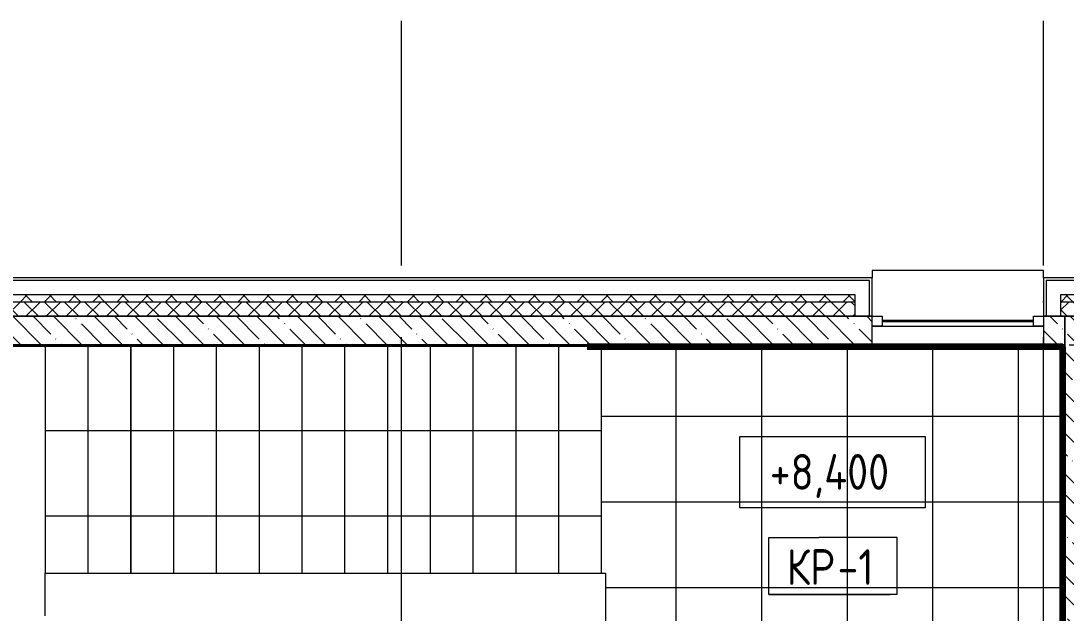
# Model space of a CAD drawing. Header units: millimetres. Extents: x 97 to 215964, y -4577 to 60645.
# Drawn here: x 60378 to 67707, y 56495 to 60645 of the extents above; entities that cross this region are included whole.
import ezdxf

# ---------------------------------------------------------------- set-up
doc = ezdxf.new("R2010")
doc.units = ezdxf.units.MM
doc.linetypes.add('ADSK_Линия сетки', pattern=[2500, 2000, -250, 0, -250])
for name, color, linetype, lineweight in [('A-____-NOTE-TEXT', 131, 'Continuous', 20), ('A-FLOR-____-IDEN', 11, 'Continuous', 20), ('A-FLOR-____-OTLN', 192, 'Continuous', 9), ('A-FLOR-____-PATT', 8, 'Continuous', 9), ('A-GLAZ-____-MCUT', 151, 'Continuous', 9), ('A-GLAZ-____-OTLN', 151, 'Continuous', 9), ('A-WALL-____-MCUT', 113, 'Continuous', 9), ('A-WALL-____-PATT', 111, 'Continuous', 9), ('A-WALL-FNSH-MCUT', 113, 'Continuous', 9), ('G-____-____-DIMS', 111, 'Continuous', 9), ('I-WALL-____-OTLN', 2, 'Continuous', 9), ('S-GRID-____-OTLN', 1, 'Continuous', 9), ('S-STRS-____-OTLN', 31, 'Continuous', 9)]:
    doc.layers.add(name, color=color, linetype=linetype, lineweight=lineweight)
doc.styles.add('GOST Common', font='GOST_Common.ttf', dxfattribs={"width": 0.9, "height": 250})
pattern_1 = [(180, (1750, 58375), (7e-14, -600), []), (270, (1750, 58375), (600, 4e-14), [])]
pattern_2 = [(135, (0, 0), (-142.5612, -142.5612), []), (135, (142.56, 0), (-142.5612, -142.5612), [252.016, -50.403, 3.353, -47.05])]

# ---------------------------------------------------------------- blocks, each defined once
blk = doc.blocks.new('Окно_СКБ_1Ст1 - 120_Окно_СКБ_1Ст_1200_ОК21-37620436-О_АИ_ПП_8_400_Целиком')
at = {"layer": 'A-GLAZ-____-MCUT', "color": 90}
for p, q in [((-600, -195), (-600, -125)), ((-600, -125), (-530, -125)), ((-530, -125), (-530, -195)), ((530, -195), (530, -125)), ((530, -125), (600, -125)), ((600, -125), (600, -195)), ((-530, -195), (-600, -195)), ((600, -195), (530, -195))]:
    blk.add_line(p, q, dxfattribs=at)
at = {"layer": 'A-GLAZ-____-MCUT', "color": 10, "lineweight": 5}
for p, q in [((530, -155), (-530, -155)), ((530, -165), (-530, -165))]:
    blk.add_line(p, q, dxfattribs=at)
at = {"layer": 'A-GLAZ-____-OTLN', "color": 10, "lineweight": 5}
blk.add_line((-600, -195), (600, -195), dxfattribs=at)
blk = doc.blocks.new('WNW_Отлив1 - Отлив_металлический 2-28598878-О_АИ_ПП_8_400_Целиком')
at = {"layer": 'A-GLAZ-____-OTLN', "color": 10, "lineweight": 5}
for p, q in [((600, 320), (-600, 320)), ((-600, 320), (-600, 270)), ((600, 270), (600, 320))]:
    blk.add_line(p, q, dxfattribs=at)
blk = doc.blocks.new('0083_СОШ675_АР_R22_rvt-1-О_АИ_ПП_8_400_Целиком')
at = {"layer": 'A-WALL-____-PATT', "lineweight": 5}
h = blk.add_hatch(dxfattribs=at)
h.set_pattern_fill('FP_9', color=10, style=0, pattern_type=2)
h.set_pattern_definition([(135, (0, 0), (-84.85281, -84.85281), []), (225, (0, 0), (84.85281, -84.85281), [])])
h.paths.add_polyline_path([(69260, 58675), (69260, 58725), (63140.2, 58725), (63140.2, 58675), (68654.6, 58675)])
h.paths.add_polyline_path([(61700.2, 58675), (61700.2, 58725), (61290, 58725), (61290, 58675), (61422.4, 58675)])
h.paths.add_polyline_path([(60150, 58675), (60150, 58725), (52970.2, 58725), (52970.2, 58675), (59850.2, 58675)])
h.paths.add_polyline_path([(49930.2, 58675), (49930.2, 58725), (48670.2, 58725), (48670.2, 58675), (49788.2, 58675)])
h.paths.add_polyline_path([(51070.2, 58675), (51480.2, 58675), (51480.2, 58725), (51070.2, 58725)])
h.paths.add_polyline_path([(44320.2, 58675), (45630.2, 58675), (45630.2, 58725), (44320.2, 58725)])
h.paths.add_polyline_path([(41280.2, 58675), (41280.2, 58725), (39970.2, 58725), (39970.2, 58675), (40983.8, 58675)])
h.paths.add_polyline_path([(36930, 58675), (36930, 58725), (35620.2, 58725), (35620.2, 58675), (36581.7, 58675)])
h.paths.add_polyline_path([(38468.3, 58675), (38480.2, 58675), (38480.2, 58725), (38070, 58725), (38070, 58675)])
h.paths.add_polyline_path([(32179.5, 58675), (32580.2, 58675), (32580.2, 58725), (31270, 58725), (31270, 58675), (31550.6, 58675)])
h.paths.add_polyline_path([(28230, 58675), (28230, 58725), (24015, 58725), (24015, 58675), (27148.5, 58675)])
h.paths.add_polyline_path([(22025, 58675), (22525, 58675), (22525, 58725), (22025, 58725)])
h.paths.add_polyline_path([(20885, 58675), (20885, 58725), (12870, 58725), (12870, 58675), (20859.7, 58675)])
h.paths.add_polyline_path([(9539.8, 58675), (9830, 58675), (9830, 58725), (8870, 58725), (8870, 58675), (8911, 58675)])
h.paths.add_polyline_path([(7430, 58675), (7430, 58725), (-350, 58725), (-350, 58675), (7024.3, 58675)])
h = blk.add_hatch(dxfattribs=at)
h.set_pattern_fill('FP_16', color=10, style=0, pattern_type=2)
h.set_pattern_definition([(45, (0, 0), (-70.71068, 70.71068), []), (135, (0, 0), (-70.71068, -70.71068), [])])
h.paths.add_polyline_path([(69260, 58575), (69260, 58675), (63140.2, 58675), (63140.2, 58575), (69050, 58575)])
h.paths.add_polyline_path([(61290, 58575), (61700.2, 58575), (61700.2, 58675), (61290, 58675)])
h.paths.add_polyline_path([(59250, 58575), (60150, 58575), (60150, 58675), (52970.2, 58675), (52970.2, 58575), (58850, 58575)])
h.paths.add_polyline_path([(51480.2, 58575), (51480.2, 58675), (51070.2, 58675), (51070.2, 58575)])
h.paths.add_polyline_path([(49650, 58575), (49650, 58575), (49930.2, 58575), (49930.2, 58675), (48670.2, 58675), (48670.2, 58575), (49159.3, 58575)])
h.paths.add_polyline_path([(45350, 58575), (45350, 58575), (45630.2, 58575), (45630.2, 58675), (44320.2, 58675), (44320.2, 58575), (44757.1, 58575)])
h.paths.add_polyline_path([(41250, 58575), (41280.2, 58575), (41280.2, 58675), (39970.2, 58675), (39970.2, 58575), (40983.8, 58575)])
h.paths.add_polyline_path([(38468.3, 58575), (38480.2, 58575), (38480.2, 58675), (38070, 58675), (38070, 58575)])
h.paths.add_polyline_path([(36930, 58575), (36930, 58675), (35620.2, 58675), (35620.2, 58575), (36581.7, 58575)])
h.paths.add_polyline_path([(31725, 58575), (32580.2, 58575), (32580.2, 58675), (31270, 58675), (31270, 58575), (31550.6, 58575)])
h.paths.add_polyline_path([(27075, 58575), (28230, 58575), (28230, 58675), (24015, 58675), (24015, 58575), (25890.7, 58575)])
h.paths.add_polyline_path([(22525, 58575), (22525, 58675), (22025, 58675), (22025, 58575), (22431.9, 58575)])
h.paths.add_polyline_path([(20859.7, 58575), (20885, 58575), (20885, 58675), (12870, 58675), (12870, 58575), (19601.9, 58575)])
h.paths.add_polyline_path([(8870, 58575), (9830, 58575), (9830, 58675), (8870, 58675)])
h.paths.add_polyline_path([(7024.3, 58575), (7430, 58575), (7430, 58675), (-300, 58675), (-300, 58575), (4508.8, 58575)])
h = blk.add_hatch(dxfattribs=at)
h.set_pattern_fill('FP_8', color=10, style=0, pattern_type=2)
h.set_pattern_definition(pattern_2)
h.paths.add_polyline_path([(8750, 58375), (8900, 58375), (8900, 58575), (8750, 58575)])
h.paths.add_polyline_path([(7550, 58375), (7550, 58575), (-5, 58575), (-5, 58375), (7024.3, 58375)])
h = blk.add_hatch(dxfattribs=at)
h.set_pattern_fill('FP_8', color=10, style=0, pattern_type=2)
h.set_pattern_definition(pattern_2)
h.paths.add_polyline_path([(8900, 54675), (9100, 54675), (9100, 58575), (8900, 58575), (8900, 54838.6)])
at = {"layer": 'S-STRS-____-OTLN', "lineweight": 5}
h = blk.add_hatch(dxfattribs=at)
h.set_pattern_fill('FP_18', color=256, style=0, pattern_type=2)
h.set_pattern_definition(pattern_1)
h.paths.add_polyline_path([(1750, 56775), (2050, 56775), (2050, 58365), (1750, 58365), (1750, 56792.7)])
h = blk.add_hatch(dxfattribs=at)
h.set_pattern_fill('FP_18', color=256, style=0, pattern_type=2)
h.set_pattern_definition(pattern_1)
h.paths.add_polyline_path([(2050, 56775), (2350, 56775), (2350, 58365), (2050, 58365), (2050, 56792.7)])
h = blk.add_hatch(dxfattribs=at)
h.set_pattern_fill('FP_18', color=256, style=0, pattern_type=2)
h.set_pattern_definition(pattern_1)
h.paths.add_polyline_path([(2350, 56775), (2650, 56775), (2650, 58365), (2350, 58365), (2350, 56792.7)])
h = blk.add_hatch(dxfattribs=at)
h.set_pattern_fill('FP_18', color=256, style=0, pattern_type=2)
h.set_pattern_definition(pattern_1)
h.paths.add_polyline_path([(2650, 56775), (2950, 56775), (2950, 58365), (2650, 58365), (2650, 56792.7)])
h = blk.add_hatch(dxfattribs=at)
h.set_pattern_fill('FP_18', color=256, style=0, pattern_type=2)
h.set_pattern_definition(pattern_1)
h.paths.add_polyline_path([(2950, 56775), (3250, 56775), (3250, 58365), (2950, 58365), (2950, 56792.7)])
h = blk.add_hatch(dxfattribs=at)
h.set_pattern_fill('FP_18', color=256, style=0, pattern_type=2)
h.set_pattern_definition(pattern_1)
h.paths.add_polyline_path([(3250, 56775), (3550, 56775), (3550, 58365), (3250, 58365), (3250, 56792.7)])
h = blk.add_hatch(dxfattribs=at)
h.set_pattern_fill('FP_18', color=256, style=0, pattern_type=2)
h.set_pattern_definition(pattern_1)
h.paths.add_polyline_path([(3550, 56775), (3850, 56775), (3850, 58365), (3550, 58365), (3550, 56792.7)])
h = blk.add_hatch(dxfattribs=at)
h.set_pattern_fill('FP_18', color=256, style=0, pattern_type=2)
h.set_pattern_definition(pattern_1)
h.paths.add_polyline_path([(3850, 56775), (4150, 56775), (4150, 58365), (3850, 58365), (3850, 56792.7)])
h = blk.add_hatch(dxfattribs=at)
h.set_pattern_fill('FP_18', color=256, style=0, pattern_type=2)
h.set_pattern_definition(pattern_1)
h.paths.add_polyline_path([(4150, 56775), (4450, 56775), (4450, 58365), (4150, 58365), (4150, 56792.7)])
h = blk.add_hatch(dxfattribs=at)
h.set_pattern_fill('FP_18', color=256, style=0, pattern_type=2)
h.set_pattern_definition(pattern_1)
h.paths.add_polyline_path([(4450, 56775), (4750, 56775), (4750, 58365), (4450, 58365), (4450, 56792.7)])
h = blk.add_hatch(dxfattribs=at)
h.set_pattern_fill('FP_18', color=256, style=0, pattern_type=2)
h.set_pattern_definition(pattern_1)
h.paths.add_polyline_path([(4750, 56775), (5050, 56775), (5050, 58365), (4750, 58365), (4750, 56792.7)])
h = blk.add_hatch(dxfattribs=at)
h.set_pattern_fill('FP_18', color=256, style=0, pattern_type=2)
h.set_pattern_definition(pattern_1)
h.paths.add_polyline_path([(5050, 56775), (5350, 56775), (5350, 58365), (5050, 58365), (5050, 56792.7)])
h = blk.add_hatch(dxfattribs=at)
h.set_pattern_fill('FP_18', color=256, style=0, pattern_type=2)
h.set_pattern_definition(pattern_1)
h.paths.add_polyline_path([(5350, 56775), (5650, 56775), (5650, 58360), (5549.9, 58360), (5549.9, 58365), (5350, 58365), (5350, 56775)])
at = {"layer": 'A-WALL-____-MCUT', "color": 10, "lineweight": 5}
for p, q in [((7530, 58825), (-450, 58825)), ((7530, 58575), (7530, 58825)), ((8770, 58825), (8770, 58575)), ((9930, 58825), (8770, 58825)), ((7430, 58725), (-350, 58725)), ((7430, 58675), (7430, 58725)), ((8870, 58725), (8870, 58675)), ((9830, 58725), (8870, 58725)), ((7430, 58675), (-300, 58675)), ((7430, 58575), (7430, 58675)), ((8870, 58675), (8870, 58575)), ((9830, 58675), (8870, 58675))]:
    blk.add_line(p, q, dxfattribs=at)
at = {"layer": 'A-WALL-____-MCUT', "color": 50, "lineweight": 13}
for p, q in [((-5, 58575), (7430, 58575)), ((7430, 58575), (-5, 58575)), ((7430, 58575), (7530, 58575)), ((7530, 58575), (7430, 58575)), ((7530, 58575), (7550, 58575)), ((7550, 58575), (7530, 58575)), ((7550, 58375), (7550, 58575)), ((8750, 58575), (8770, 58575)), ((8750, 58575), (8750, 58375)), ((8770, 58575), (8750, 58575)), ((8770, 58575), (8870, 58575)), ((8870, 58575), (8770, 58575)), ((8870, 58575), (8900, 58575)), ((8900, 58575), (8870, 58575)), ((8900, 58575), (8900, 54875)), ((9100, 58575), (8900, 58575)), ((8900, 58375), (8900, 58575)), ((-5, 58375), (7550, 58375)), ((8750, 58375), (8900, 58375))]:
    blk.add_line(p, q, dxfattribs=at)
at = {"layer": 'A-WALL-____-MCUT', "color": 90}
blk.add_line((8900, 58575), (9100, 58575), dxfattribs=at)
at = {"layer": 'A-WALL-FNSH-MCUT', "color": 90}
for p, q in [((7550, 58845), (-470, 58845)), ((7550, 58575), (7550, 58845)), ((9950, 58845), (8750, 58845)), ((8750, 58845), (8750, 58575))]:
    blk.add_line(p, q, dxfattribs=at)
at = {"layer": 'I-WALL-____-OTLN', "color": 90}
blk.add_line((8750, 58375), (7555, 58375), dxfattribs=at)
at = {"layer": 'S-STRS-____-OTLN', "color": 10, "lineweight": 5}
for p, q in [((1750, 58365), (1750, 56775)), ((1750, 58365), (1750, 56775)), ((2050, 58365), (2050, 56775)), ((2050, 58365), (2050, 56775)), ((2350, 58365), (2350, 56775)), ((2350, 58365), (2350, 56775)), ((2650, 58365), (2650, 56775)), ((2650, 58365), (2650, 56775)), ((2950, 58365), (2950, 56775)), ((2950, 58365), (2950, 56775)), ((3250, 58365), (3250, 56775)), ((3250, 58365), (3250, 56775)), ((3550, 58365), (3550, 56775)), ((3550, 58365), (3550, 56775)), ((3850, 58365), (3850, 56775)), ((3850, 58365), (3850, 56775)), ((4150, 58365), (4150, 56775)), ((4150, 58365), (4150, 56775)), ((4450, 58365), (4450, 56775)), ((4450, 58365), (4450, 56775)), ((4750, 58365), (4750, 56775)), ((4750, 58365), (4750, 56775)), ((5050, 58365), (5050, 56775)), ((5050, 58365), (5050, 56775)), ((5350, 58365), (5350, 56775)), ((5350, 58365), (5350, 56775)), ((5650, 58360), (5650, 56775)), ((1750, 56600), (1750, 56775)), ((1750, 56775), (2050, 56775)), ((2050, 56775), (2350, 56775)), ((2350, 56775), (2650, 56775)), ((2650, 56775), (2950, 56775)), ((2950, 56775), (3250, 56775)), ((3250, 56775), (3550, 56775)), ((3550, 56775), (3850, 56775)), ((3850, 56775), (4150, 56775)), ((4150, 56775), (4450, 56775)), ((4450, 56775), (4750, 56775)), ((4750, 56775), (5050, 56775)), ((5050, 56775), (5350, 56775)), ((5350, 56775), (5650, 56775)), ((1750, 56515), (1750, 56600)), ((1750, 56475), (1750, 56515))]:
    blk.add_line(p, q, dxfattribs=at)
at = {"layer": 'A-GLAZ-____-OTLN', "color": 90, "lineweight": 9}
for name, p in [('WNW_Отлив1 - Отлив_металлический 2-28598878-О_АИ_ПП_8_400_Целиком', (8150, 58575)), ('Окно_СКБ_1Ст1 - 120_Окно_СКБ_1Ст_1200_ОК21-37620436-О_АИ_ПП_8_400_Целиком', (8150, 58700))]:
    blk.add_blockref(name, p, dxfattribs=at)
blk = doc.blocks.new('ADSK_Марка_Перекрытие - Типоразмер_ADSK_Марка-158127-О_АИ_ПП_8_400_Целиком')
at = {"layer": 'A-FLOR-____-IDEN'}
for p, q in [((-4.5, 4), (-1, 4)), ((-4.5, 0), (-4.5, 4)), ((4.5, 4), (-1, 4)), ((4.5, 0), (4.5, 4)), ((4.5, 0), (-4.5, 0)), ((-4.5, 0), (4, 0))]:
    blk.add_line(p, q, dxfattribs=at)
blk = doc.blocks.new('Высотные отметки - Рамка-12095-О_АИ_ПП_8_400_Целиком')
at = {"layer": 'A-____-NOTE-TEXT'}
for p, q in [((-6.5, 0), (-6.5, 5)), ((-6.5, 5), (6.5, 5)), ((6.5, 5), (6.5, 0)), ((6.5, 0), (-6.5, 0))]:
    blk.add_line(p, q, dxfattribs=at)

msp = doc.modelspace()

# ---------------------------------------------------------------- hatches: boundary and pattern name
at = {"layer": 'A-FLOR-____-PATT'}
h = msp.add_hatch(dxfattribs=at)
h.set_pattern_fill('FP_165', color=256, style=0, pattern_type=2)
h.set_pattern_definition([(90, (63772.9, 56675), (-600, 4e-14), []), (180, (63772.9, 56675), (-7e-14, -600), [])])
h.paths.add_polyline_path([(67497.887824, 54875.004644), (67497.909746, 54875.004644), (67497.909746, 54890.000586), (67682.887824, 54890.000586), (67682.887824, 58360), (64447.915369, 58360), (64447.915369, 56775.004058), (64477.887824, 56775.004058), (64477.887824, 56249.999414), (64959.99919, 56249.999414), (64959.99919, 55249.999414), (64477.887824, 55249.999414), (64477.887824, 54890.000586), (65857.887824, 54890.000586), (65857.909746, 54875.004644)])
at = {"layer": 'A-WALL-____-PATT'}
h = msp.add_hatch(color=7, dxfattribs=at)
h.paths.add_polyline_path([(67687.887824, 58365.000586), (67687.887824, 58375.000586), (67552.887824, 58375.000586), (67552.887824, 58365.000586)])
h.paths.add_polyline_path([(66352.887824, 58365.000586), (66352.887824, 58375.000586), (58807.887824, 58375.000586), (58807.887824, 58365.000586), (65822.215017, 58365.000586)])
msp.add_hatch(color=7, dxfattribs=at).paths.add_polyline_path([(67687.887824, 54885.000586), (67697.887824, 54885.000586), (67697.887824, 58375.000586), (67687.887824, 58375.000586), (67687.887824, 56792.672901)])

# ---------------------------------------------------------------- linework, layer by layer
at = {"layer": 'A-FLOR-____-OTLN'}
for p, q in [((64447.915369, 58360), (64447.915369, 56775.004058)), ((64447.915369, 56775.004058), (64477.887824, 56775.004058)), ((64477.887824, 56775.004058), (64477.887824, 56249.999414))]:
    msp.add_line(p, q, dxfattribs=at)
at = {"layer": 'A-WALL-____-MCUT', "color": 7}
for p, q in [((66352.887824, 58375.000586), (58807.887824, 58375.000586)), ((58807.887824, 58365.000586), (66352.887824, 58365.000586)), ((66352.887824, 58365.000586), (66352.887824, 58375.000586)), ((67697.887824, 58375.000586), (67552.887824, 58375.000586)), ((67552.887824, 58375.000586), (67552.887824, 58365.000586)), ((67552.887824, 58365.000586), (67687.887824, 58365.000586)), ((67687.887824, 58365.000586), (67687.887824, 54885.000586)), ((67697.887824, 54875.000586), (67697.887824, 58375.000586))]:
    msp.add_line(p, q, dxfattribs=at)
at = {"layer": 'I-WALL-____-OTLN', "color": 20, "lineweight": 90}
for p, q in [((64347.837535, 58360), (64347.837535, 58365.000586)), ((67682.887824, 58360), (64347.837535, 58360)), ((67682.887824, 54890.000586), (67682.887824, 58360))]:
    msp.add_line(p, q, dxfattribs=at)
at = {"layer": 'I-WALL-____-OTLN'}
for p, q in [((66352.887824, 58375.000586), (67547.865903, 58375.000586)), ((67552.887824, 58365.000586), (66352.887824, 58365.000586))]:
    msp.add_line(p, q, dxfattribs=at)
at = {"layer": 'S-GRID-____-OTLN', "linetype": 'ADSK_Линия сетки'}
for p, q in [((63047.887824, -3572.657751), (63047.887824, 60644.999414)), ((67547.887824, -3572.657751), (67547.887824, 60644.999414)), ((55228.336609, 58375.000586), (213876.441901, 58375.000586))]:
    msp.add_line(p, q, dxfattribs=at)

# ---------------------------------------------------------------- block references
at = {"color": 250, "lineweight": 5}
msp.add_blockref('0083_СОШ675_АР_R22_rvt-1-О_АИ_ПП_8_400_Целиком', (58797.887824, 0), dxfattribs=at)
at = {"layer": 'A-FLOR-____-IDEN', "xscale": 99.99999999999993, "yscale": 99.99999999999993, "zscale": 99.99999999999993}
msp.add_blockref('ADSK_Марка_Перекрытие - Типоразмер_ADSK_Марка-158127-О_АИ_ПП_8_400_Целиком', (66072.901597, 56625.004351), dxfattribs=at)
at = {"layer": 'G-____-____-DIMS', "lineweight": 20, "xscale": 99.99999999999993, "yscale": 99.99999999999993, "zscale": 99.99999999999993}
msp.add_blockref('Высотные отметки - Рамка-12095-О_АИ_ПП_8_400_Целиком', (66068.848756, 57232.827658), dxfattribs=at)

# ---------------------------------------------------------------- texts
at = {"layer": 'A-FLOR-____-IDEN', "lineweight": 9, "char_height": 250, "attachment_point": 1, "style": 'GOST Common'}
for s, insert, width in [('КР', (65746.820751, 56942.841925), 432.91125), ('-1', (66104.008251, 56942.841925), 331.898625)]:
    msp.add_mtext(s, dxfattribs=dict(at, insert=insert, width=width))
at = {"layer": 'G-____-____-DIMS', "lineweight": 20, "insert": (65628.858655, 57609.534734), "char_height": 250, "width": 1055.9762435, "attachment_point": 1, "line_spacing_factor": 1.022761, "style": 'GOST Common'}
msp.add_mtext('+8,400', dxfattribs=at)

doc.saveas('drawing.dxf')
